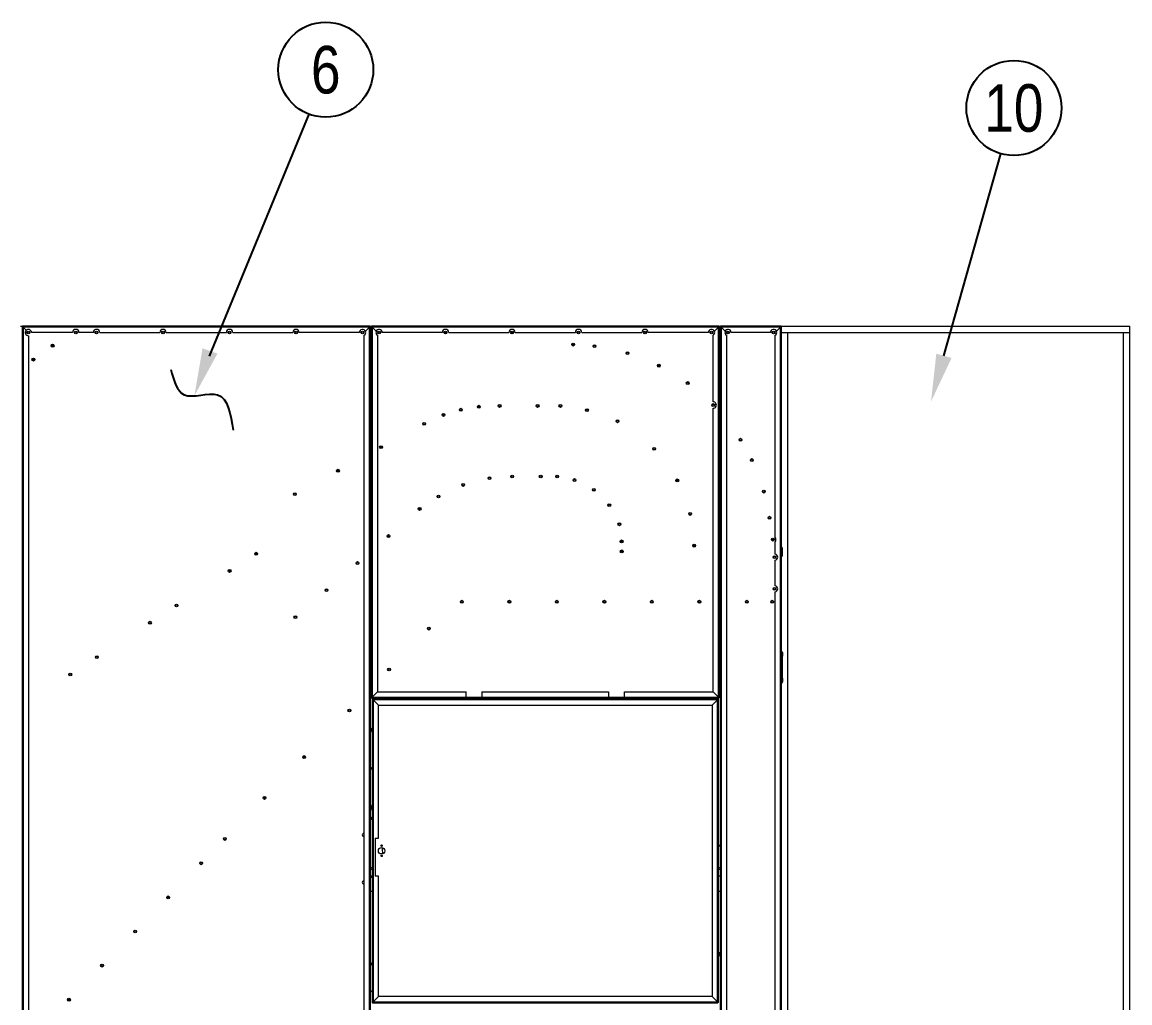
# Model space of a CAD drawing. Header units: millimetres. Extents: x -17070 to 46249, y -291348 to 35795.
# Drawn here: x 30237 to 33735, y 23445 to 26541 of the extents above; entities that cross this region are included whole.
import ezdxf
from ezdxf.enums import TextEntityAlignment as Align

# ---------------------------------------------------------------- set-up
doc = ezdxf.new("R2010")
doc.units = ezdxf.units.MM
doc.layers.add('냉각탑_dim', color=1, linetype='Continuous')
doc.layers.add('냉각탑_text', color=3, linetype='Continuous')
doc.styles.get("Standard").update_dxf_attribs({"font": 'arial.ttf'})

# ---------------------------------------------------------------- blocks, each defined once
blk = doc.blocks.new('1')
at = {"color": 7, "lineweight": 20, "ltscale": 0.003944}
blk.add_line((30231.6, 25581.2), (30238.7, 25581.2), dxfattribs=at)
at = {"color": 7, "lineweight": 20, "ltscale": 0.000888889}
for p, q in [((30237.1, 25579.6), (30238.7, 25579.6)), ((30237.1, 25578.1), (30238.7, 25578.1)), ((30238.7, 25581.2), (30238.7, 25579.6)), ((30240.2, 25581.2), (30240.2, 25579.6)), ((31334, 25581.2), (31334, 25579.6)), ((31335.5, 25581.2), (31335.5, 25579.6)), ((31337.1, 25579.6), (31335.5, 25579.6)), ((31337.1, 25578.1), (31335.5, 25578.1)), ((31339.1, 25579.6), (31340.7, 25579.6)), ((31339.1, 25578.1), (31340.7, 25578.1)), ((31340.7, 25581.2), (31340.7, 25579.6)), ((31342.2, 25581.2), (31342.2, 25579.6)), ((32436, 25581.2), (32436, 25579.6)), ((32437.5, 25581.2), (32437.5, 25579.6)), ((32439.1, 25579.6), (32437.5, 25579.6)), ((32439.1, 25578.1), (32437.5, 25578.1)), ((32441.1, 25579.6), (32442.7, 25579.6)), ((32441.1, 25578.1), (32442.7, 25578.1)), ((32442.7, 25581.2), (32442.7, 25579.6)), ((32444.2, 25581.2), (32444.2, 25579.6)), ((32632, 25581.2), (32632, 25579.6)), ((32633.5, 25581.2), (32633.5, 25579.6)), ((32635.1, 25579.6), (32633.5, 25579.6)), ((32635.1, 25578.1), (32633.5, 25578.1)), ((32635.1, 24855.1), (32636.7, 24855.1)), ((31339.1, 24410.3), (31340.7, 24410.3)), ((31339.1, 24408.8), (31340.7, 24408.8)), ((31340.7, 24407.2), (31340.7, 24408.8)), ((31342.1, 24403.6), (31343.7, 24403.6)), ((31342.1, 24402.1), (31343.7, 24402.1)), ((31342.2, 24407.2), (31342.2, 24408.8)), ((31343.7, 24405.2), (31343.7, 24403.6)), ((31345.2, 24405.2), (31345.2, 24403.6)), ((32433, 24405.2), (32433, 24403.6)), ((32434.5, 24405.2), (32434.5, 24403.6)), ((32436.1, 24403.6), (32434.5, 24403.6)), ((32436.1, 24402.1), (32434.5, 24402.1)), ((32436, 24407.2), (32436, 24408.8)), ((32439.1, 24410.3), (32437.5, 24410.3)), ((32439.1, 24408.8), (32437.5, 24408.8)), ((32437.5, 24407.2), (32437.5, 24408.8)), ((31342.1, 23448.3), (31343.7, 23448.3)), ((31342.1, 23446.8), (31343.7, 23446.8)), ((31343.7, 23445.2), (31343.7, 23446.8)), ((31345.2, 23445.2), (31345.2, 23446.8)), ((32433, 23445.2), (32433, 23446.8)), ((32436.1, 23448.3), (32434.5, 23448.3)), ((32434.5, 23445.2), (32434.5, 23446.8)), ((32436.1, 23446.8), (32434.5, 23446.8))]:
    blk.add_line(p, q, dxfattribs=at)
at = {"color": 7, "lineweight": 20, "ltscale": 0.000833333}
for p, q in [((30237.1, 25579.6), (30237.1, 25578.1)), ((30240.2, 25581.2), (30238.7, 25581.2)), ((30238.7, 25578.1), (30238.7, 25579.6)), ((30238.7, 25579.6), (30240.2, 25579.6)), ((30240.2, 25578.1), (30238.7, 25578.1)), ((31335.5, 25581.2), (31334, 25581.2)), ((31334, 25578.1), (31334, 25579.6)), ((31334, 25579.6), (31335.5, 25579.6)), ((31334, 25578.1), (31335.5, 25578.1)), ((31335.5, 25579.6), (31335.5, 25578.1)), ((31337.1, 25578.1), (31337.1, 25579.6)), ((31339.1, 25579.6), (31339.1, 25578.1)), ((31342.2, 25581.2), (31340.7, 25581.2)), ((31340.7, 25579.6), (31342.2, 25579.6)), ((31340.7, 25578.1), (31340.7, 25579.6)), ((31342.2, 25578.1), (31340.7, 25578.1)), ((32437.5, 25581.2), (32436, 25581.2)), ((32436, 25578.1), (32436, 25579.6)), ((32436, 25579.6), (32437.5, 25579.6)), ((32436, 25578.1), (32437.5, 25578.1)), ((32436, 25578.1), (32437.5, 25578.1)), ((32437.5, 25579.6), (32437.5, 25578.1)), ((32439.1, 25578.1), (32439.1, 25579.6)), ((32441.1, 25579.6), (32441.1, 25578.1)), ((32444.2, 25581.2), (32442.7, 25581.2)), ((32442.7, 25578.1), (32442.7, 25579.6)), ((32442.7, 25579.6), (32444.2, 25579.6)), ((32444.2, 25578.1), (32442.7, 25578.1)), ((32442.7, 25578.1), (32444.2, 25578.1)), ((32633.5, 25581.2), (32632, 25581.2)), ((32632, 25578.1), (32632, 25579.6)), ((32632, 25579.6), (32633.5, 25579.6)), ((32632, 25578.1), (32633.5, 25578.1)), ((32633.5, 25579.6), (32633.5, 25578.1)), ((32635.1, 25578.1), (32635.1, 25579.6)), ((31339.1, 24410.3), (31339.1, 24408.8)), ((31340.7, 24408.8), (31340.7, 24410.3)), ((31342.2, 24408.8), (31340.7, 24408.8)), ((31340.7, 24407.2), (31342.2, 24407.2)), ((31342.1, 24403.6), (31342.1, 24402.1)), ((31345.2, 24405.2), (31343.7, 24405.2)), ((31343.7, 24403.6), (31345.2, 24403.6)), ((31343.7, 24402.1), (31343.7, 24403.6)), ((31345.2, 24402.1), (31343.7, 24402.1)), ((32434.5, 24405.2), (32433, 24405.2)), ((32433, 24403.6), (32434.5, 24403.6)), ((32433, 24402.1), (32433, 24403.6)), ((32433, 24402.1), (32434.5, 24402.1)), ((32434.5, 24403.6), (32434.5, 24402.1)), ((32436, 24410.3), (32436, 24408.8)), ((32437.5, 24408.8), (32436, 24408.8)), ((32436, 24407.2), (32437.5, 24407.2)), ((32436.1, 24402.1), (32436.1, 24403.6)), ((32437.5, 24410.3), (32437.5, 24408.8)), ((32439.1, 24408.8), (32439.1, 24410.3)), ((31342.1, 23448.3), (31342.1, 23446.8)), ((31343.7, 23446.8), (31343.7, 23448.3)), ((31345.2, 23446.8), (31343.7, 23446.8)), ((31343.7, 23445.2), (31345.2, 23445.2)), ((32433, 23448.3), (32433, 23446.8)), ((32434.5, 23446.8), (32433, 23446.8)), ((32433, 23445.2), (32434.5, 23445.2)), ((32434.5, 23448.3), (32434.5, 23446.8)), ((32436.1, 23446.8), (32436.1, 23448.3))]:
    blk.add_line(p, q, dxfattribs=at)
at = {"color": 7, "lineweight": 20}
for p, q in [((30237.1, 25578.1), (30237.1, 22736.3)), ((31334, 25581.2), (30240.2, 25581.2)), ((30240.2, 25578.1), (30240.2, 22736.3)), ((31334, 25578.1), (30240.2, 25578.1)), ((31334, 22736.3), (31334, 25578.1)), ((31337.1, 22736.3), (31337.1, 25578.1)), ((31339.1, 25578.1), (31339.1, 24410.3)), ((32436, 25581.2), (31342.2, 25581.2)), ((32436, 25578.1), (31342.2, 25578.1)), ((31342.2, 25578.1), (31342.2, 24410.3)), ((32436, 24410.3), (32436, 25578.1)), ((32439.1, 24410.3), (32439.1, 25578.1)), ((32441.1, 25578.1), (32441.1, 22736.3)), ((32444.2, 25578.1), (32444.2, 22736.3)), ((32632, 22736.3), (32632, 25578.1)), ((32635.1, 22736.3), (32635.1, 25578.1)), ((30257.1, 25551.2), (30257.1, 23268.2)), ((31317.1, 22753.2), (31317.1, 25552.6)), ((31359.1, 25552.6), (31359.1, 24427.2)), ((32461.1, 25552.6), (32461.1, 22753.2)), ((32655.1, 22601.2), (32655.1, 25561.2)), ((32615.1, 22753.2), (32615.1, 24742.3)), ((31342.1, 24402.1), (31342.1, 23448.3)), ((31342.2, 24407.2), (32436, 24407.2)), ((32433, 24405.2), (31345.2, 24405.2)), ((32433, 24402.1), (31345.2, 24402.1)), ((31345.2, 24402.1), (31345.2, 23448.3)), ((31362.1, 24385.2), (32416.1, 24385.2)), ((32416.1, 24385.2), (32416.1, 23465.2)), ((32433, 23448.3), (32433, 24402.1)), ((32436.1, 23448.3), (32436.1, 24402.1)), ((31345.2, 23448.3), (32433, 23448.3)), ((31345.2, 23445.2), (32433, 23445.2)), ((32416.1, 23465.2), (31362.1, 23465.2))]:
    blk.add_line(p, q, dxfattribs=at)
at = {"color": 7, "lineweight": 20, "ltscale": 0.000833349}
for p, q in [((30238.7, 25578.1), (30240.2, 25578.1)), ((31340.7, 25578.1), (31342.2, 25578.1))]:
    blk.add_line(p, q, dxfattribs=at)
at = {"color": 7, "lineweight": 20, "ltscale": 0.001722}
for p, q in [((30240.2, 25578.1), (30240.2, 25581.2)), ((31342.2, 25578.1), (31342.2, 25581.2)), ((32444.2, 25578.1), (32444.2, 25581.2)), ((31342.2, 24410.3), (31339.1, 24410.3)), ((31342.2, 24410.3), (31342.2, 24407.2)), ((31345.2, 24402.1), (31345.2, 24405.2)), ((32436, 24410.3), (32439.1, 24410.3)), ((31345.2, 23448.3), (31342.1, 23448.3)), ((31345.2, 23448.3), (31345.2, 23445.2)), ((32433, 23448.3), (32436.1, 23448.3))]:
    blk.add_line(p, q, dxfattribs=at)
at = {"color": 7, "lineweight": 20, "ltscale": 0.007529}
blk.add_line((30249.8, 25568.5), (30240.2, 25578.1), dxfattribs=at)
blk.add_line((30249.8, 25568.5), (30240.2, 25578.1), dxfattribs=at)
at = {"color": 7, "lineweight": 20, "ltscale": 0.010045}
for p, q in [((31321.2, 25565.3), (31334, 25578.1)), ((31321.2, 25565.3), (31334, 25578.1)), ((31355, 25565.3), (31342.2, 25578.1)), ((31355, 25565.3), (31342.2, 25578.1)), ((32423.2, 25565.3), (32436, 25578.1)), ((32423.2, 25565.3), (32436, 25578.1)), ((32457, 25565.3), (32444.2, 25578.1)), ((32457, 25565.3), (32444.2, 25578.1)), ((32619.2, 25565.3), (32632, 25578.1)), ((32619.2, 25565.3), (32632, 25578.1))]:
    blk.add_line(p, q, dxfattribs=at)
at = {"color": 7, "lineweight": 20, "ltscale": 0.000833318}
blk.add_line((31334, 25578.1), (31335.5, 25578.1), dxfattribs=at)
at = {"color": 7, "lineweight": 20, "ltscale": 0.002889}
for p, q in [((31335.5, 25581.2), (31340.7, 25581.2)), ((32437.5, 25581.2), (32442.7, 25581.2))]:
    blk.add_line(p, q, dxfattribs=at)
at = {"color": 7, "lineweight": 20, "ltscale": 0.001111}
for p, q in [((31337.1, 25578.1), (31339.1, 25578.1)), ((32439.1, 25578.1), (32441.1, 25578.1)), ((31339.1, 25544.3), (31337.1, 25544.3)), ((31339.1, 25541.2), (31337.1, 25541.2)), ((31337.1, 25536.7), (31339.1, 25536.7)), ((31337.1, 25536.1), (31339.1, 25536.1)), ((32441.1, 25544.3), (32439.1, 25544.3)), ((32441.1, 25541.2), (32439.1, 25541.2)), ((31337.1, 25534.5), (31339.1, 25534.5)), ((32439.1, 24782.4), (32441.1, 24782.4)), ((32439.1, 24735.5), (32441.1, 24735.5)), ((32441.1, 24734), (32439.1, 24734)), ((32441.1, 24732.4), (32439.1, 24732.4)), ((32441.1, 24732.4), (32439.1, 24732.4)), ((32441.1, 24729.3), (32439.1, 24729.3)), ((32441.1, 24693.5), (32439.1, 24693.5)), ((32441.1, 24690.4), (32439.1, 24690.4)), ((32441.1, 24576.4), (32439.1, 24576.4)), ((32439.1, 24564.5), (32441.1, 24564.5)), ((32439.1, 24563), (32441.1, 24563)), ((32439.1, 24561.4), (32441.1, 24561.4)), ((32441.1, 24559.8), (32439.1, 24559.8)), ((32439.1, 24554.8), (32441.1, 24554.8)), ((32441.1, 24553.6), (32439.1, 24553.6)), ((32638.4, 24539.8), (32636.4, 24539.8)), ((32638.4, 24539), (32636.4, 24539)), ((32441.1, 24453.6), (32439.1, 24453.6)), ((32636.4, 24469.8), (32638.4, 24469.8))]:
    blk.add_line(p, q, dxfattribs=at)
at = {"color": 7, "lineweight": 20, "ltscale": 0.104333}
for p, q in [((32632, 25581.2), (32444.2, 25581.2)), ((32632, 25578.1), (32444.2, 25578.1))]:
    blk.add_line(p, q, dxfattribs=at)
at = {"color": 0, "lineweight": 20}
for p, q in [((32633.5, 25581.2), (33735.1, 25581.2)), ((33735.1, 22581.2), (33735.1, 25581.2)), ((32635.1, 25561.2), (33735.1, 25561.2)), ((33715.1, 22601.2), (33715.1, 25561.2))]:
    blk.add_line(p, q, dxfattribs=at)
at = {"color": 7, "lineweight": 20, "ltscale": 0.072222}
blk.add_line((30396.6, 25561.2), (30266.6, 25561.2), dxfattribs=at)
at = {"color": 7, "lineweight": 20, "ltscale": 0.025278}
blk.add_line((30462.1, 25561.2), (30416.6, 25561.2), dxfattribs=at)
at = {"color": 7, "lineweight": 20, "ltscale": 0.105556}
for p, q in [((30482.1, 25561.2), (30672.1, 25561.2)), ((30692.1, 25561.2), (30882.1, 25561.2)), ((30902.1, 25561.2), (31092.1, 25561.2)), ((31302.1, 25561.2), (31112.1, 25561.2)), ((31564.1, 25561.2), (31374.1, 25561.2)), ((31584.1, 25561.2), (31774.1, 25561.2)), ((31794.1, 25561.2), (31984.1, 25561.2)), ((32004.1, 25561.2), (32194.1, 25561.2)), ((32404.1, 25561.2), (32214.1, 25561.2))]:
    blk.add_line(p, q, dxfattribs=at)
at = {"color": 7, "lineweight": 20, "ltscale": 0.00315}
for p, q in [((31571.3, 25562.2), (31576.9, 25562.2)), ((31781.3, 25562.2), (31786.9, 25562.2))]:
    blk.add_line(p, q, dxfattribs=at)
at = {"color": 7, "lineweight": 20, "ltscale": 0.003136}
for p, q in [((31571.3, 25560.2), (31576.9, 25560.2)), ((31781.3, 25560.2), (31786.9, 25560.2))]:
    blk.add_line(p, q, dxfattribs=at)
at = {"color": 7, "lineweight": 20, "ltscale": 0.001812}
for p, q in [((31572.5, 25558.7), (31575.7, 25558.7)), ((31782.5, 25558.7), (31785.7, 25558.7))]:
    blk.add_line(p, q, dxfattribs=at)
at = {"color": 7, "lineweight": 20, "ltscale": 0.002485}
blk.add_line((31992.1, 25559), (31992.1, 25563.4), dxfattribs=at)
at = {"color": 7, "lineweight": 20, "ltscale": 0.11685}
blk.add_line((32419.1, 25342.2), (32419.1, 25552.6), dxfattribs=at)
at = {"color": 7, "lineweight": 20, "ltscale": 0.068889}
blk.add_line((32600.1, 25561.2), (32476.1, 25561.2), dxfattribs=at)
at = {"color": 7, "lineweight": 20, "ltscale": 0.354778}
blk.add_line((32615.1, 24914), (32615.1, 25552.6), dxfattribs=at)
at = {"color": 7, "lineweight": 20, "ltscale": 0.00282}
for p, q in [((30334.3, 25522.5), (30330.2, 25519.6)), ((30273.6, 25478.4), (30269.5, 25475.5))]:
    blk.add_line(p, q, dxfattribs=at)
at = {"color": 7, "lineweight": 20, "ltscale": 0.001525}
for p, q in [((32441.1, 25339.5), (32439.1, 25341.3)), ((32441.1, 25335.2), (32439.1, 25337.1)), ((32441.1, 25284.6), (32439.1, 25286.4))]:
    blk.add_line(p, q, dxfattribs=at)
at = {"color": 7, "lineweight": 20, "ltscale": 0.497241}
blk.add_line((32419.1, 24427.2), (32419.1, 25322.2), dxfattribs=at)
at = {"color": 7, "lineweight": 20, "ltscale": 0.001265}
for p, q in [((31337.1, 25203.7), (31339.1, 25204.8)), ((31337.1, 25200.2), (31339.1, 25201.2)), ((31337.1, 25158.2), (31339.1, 25159.2))]:
    blk.add_line(p, q, dxfattribs=at)
at = {"color": 7, "lineweight": 20, "ltscale": 0.003257}
blk.add_line((31369.9, 25202), (31369.9, 25196.2), dxfattribs=at)
at = {"color": 7, "lineweight": 20, "ltscale": 0.001473}
for p, q in [((31339.1, 24897.4), (31337.1, 24895.7)), ((31339.1, 24893.3), (31337.1, 24891.6)), ((31339.1, 24844.4), (31337.1, 24842.6))]:
    blk.add_line(p, q, dxfattribs=at)
at = {"color": 7, "lineweight": 20, "ltscale": 0.021651}
blk.add_line((32615.1, 24861.9), (32615.1, 24900.9), dxfattribs=at)
at = {"color": 7, "lineweight": 20, "ltscale": 0.014944}
blk.add_line((32636.7, 24882), (32636.7, 24855.1), dxfattribs=at)
at = {"color": 7, "lineweight": 20, "ltscale": 0.044669}
blk.add_line((32615.1, 24761.9), (32615.1, 24842.3), dxfattribs=at)
at = {"color": 7, "lineweight": 20, "ltscale": 0.000722222}
blk.add_line((32635.1, 24539), (32636.4, 24539), dxfattribs=at)
at = {"color": 7, "lineweight": 20, "ltscale": 0.001833}
for p, q in [((32638.4, 24539), (32635.1, 24539)), ((32638.4, 24470.6), (32635.1, 24470.6))]:
    blk.add_line(p, q, dxfattribs=at)
at = {"color": 7, "lineweight": 20, "ltscale": 0.006389}
for p, q in [((32636.4, 24551.3), (32636.4, 24539.8)), ((32638.4, 24551.3), (32638.4, 24539.8)), ((32636.4, 24469.8), (32636.4, 24458.3)), ((32638.4, 24469.8), (32638.4, 24458.3))]:
    blk.add_line(p, q, dxfattribs=at)
at = {"color": 7, "lineweight": 20, "ltscale": 0.002333}
for p, q in [((32638.4, 24534.8), (32638.4, 24539)), ((32638.4, 24470.6), (32638.4, 24474.8))]:
    blk.add_line(p, q, dxfattribs=at)
at = {"color": 7, "lineweight": 20, "ltscale": 0.038}
blk.add_line((32638.4, 24470.6), (32638.4, 24539), dxfattribs=at)
at = {"color": 7, "lineweight": 20, "ltscale": 0.005556}
for p, q in [((32638.4, 24524.8), (32638.4, 24534.8)), ((32638.4, 24514.8), (32638.4, 24524.8)), ((32638.4, 24504.8), (32638.4, 24514.8)), ((32638.4, 24494.8), (32638.4, 24504.8)), ((32638.4, 24484.8), (32638.4, 24494.8)), ((32638.4, 24474.8), (32638.4, 24484.8)), ((31352.1, 23965.2), (31362.1, 23965.2)), ((31362.1, 23845.2), (31352.1, 23845.2)), ((31337.1, 23571.8), (31342.1, 23563.1)), ((31337.1, 23571.8), (31342.1, 23563.1))]:
    blk.add_line(p, q, dxfattribs=at)
at = {"color": 7, "lineweight": 20, "ltscale": 0.001596}
for p, q in [((31339.1, 24469.1), (31337.1, 24467)), ((31339.1, 24464.1), (31337.1, 24462)), ((31339.1, 24413.8), (31337.1, 24411.7))]:
    blk.add_line(p, q, dxfattribs=at)
at = {"color": 7, "lineweight": 20, "ltscale": 0.013278}
for p, q in [((31359.1, 24427.2), (31342.2, 24410.3)), ((31342.2, 24410.3), (31359.1, 24427.2)), ((32419.1, 24427.2), (32436, 24410.3)), ((32436, 24410.3), (32419.1, 24427.2)), ((31345.2, 24402.1), (31362.1, 24385.2)), ((31362.1, 24385.2), (31345.2, 24402.1)), ((32416.1, 24385.2), (32433, 24402.1)), ((32433, 24402.1), (32416.1, 24385.2)), ((31362.1, 23465.2), (31345.2, 23448.3)), ((31345.2, 23448.3), (31362.1, 23465.2)), ((32433, 23448.3), (32416.1, 23465.2)), ((32416.1, 23465.2), (32433, 23448.3))]:
    blk.add_line(p, q, dxfattribs=at)
at = {"color": 7, "lineweight": 20, "ltscale": 0.155556}
for p, q in [((31359.1, 24427.2), (31639.1, 24427.2)), ((32139.1, 24427.2), (32419.1, 24427.2))]:
    blk.add_line(p, q, dxfattribs=at)
at = {"color": 7, "lineweight": 20, "ltscale": 0.009389}
for p, q in [((31639.1, 24410.3), (31639.1, 24427.2)), ((31689.1, 24427.2), (31689.1, 24410.3)), ((32089.1, 24427.2), (32089.1, 24410.3)), ((32139.1, 24410.3), (32139.1, 24427.2))]:
    blk.add_line(p, q, dxfattribs=at)
at = {"color": 7, "lineweight": 20, "ltscale": 0.222222}
for p, q in [((31689.1, 24427.2), (32089.1, 24427.2)), ((31689.1, 24410.3), (32089.1, 24410.3))]:
    blk.add_line(p, q, dxfattribs=at)
at = {"color": 7, "lineweight": 20, "ltscale": 0.001632}
blk.add_line((31339.2, 24408.8), (31337.1, 24406.7), dxfattribs=at)
at = {"color": 7, "lineweight": 20, "ltscale": 0.164944}
for p, q in [((31342.2, 24410.3), (31639.1, 24410.3)), ((32139.1, 24410.3), (32436, 24410.3))]:
    blk.add_line(p, q, dxfattribs=at)
at = {"color": 7, "lineweight": 20, "ltscale": 0.233333}
blk.add_line((31362.1, 23965.2), (31362.1, 24385.2), dxfattribs=at)
at = {"color": 7, "lineweight": 20, "ltscale": 0.00139}
for p, q in [((31411.8, 24405.2), (31413.3, 24407.2)), ((31416.2, 24405.2), (31417.7, 24407.2)), ((31505.6, 24405.2), (31507.1, 24407.2)), ((31505.6, 24405.2), (31507.1, 24407.2))]:
    blk.add_line(p, q, dxfattribs=at)
at = {"color": 7, "lineweight": 20, "ltscale": 0.027778}
for p, q in [((31639.1, 24410.3), (31689.1, 24410.3)), ((31639.1, 24410.3), (31689.1, 24410.3)), ((32089.1, 24410.3), (32139.1, 24410.3)), ((32089.1, 24410.3), (32139.1, 24410.3))]:
    blk.add_line(p, q, dxfattribs=at)
at = {"color": 7, "lineweight": 20, "ltscale": 0.004623}
for p, q in [((31337.1, 24305.9), (31342.1, 24312.5)), ((31337.1, 24300), (31342.1, 24306.7)), ((31337.1, 24181.1), (31342.1, 24187.7)), ((31337.1, 24181.1), (31342.1, 24187.7))]:
    blk.add_line(p, q, dxfattribs=at)
at = {"color": 7, "lineweight": 20, "ltscale": 0.066667}
blk.add_line((31352.1, 23965.2), (31352.1, 23845.2), dxfattribs=at)
at = {"color": 7, "lineweight": 20, "ltscale": 0.002778}
for p, q in [((32436.1, 23943), (32441.1, 23943)), ((32441.1, 23941.4), (32436.1, 23941.4)), ((32436.1, 23941.4), (32441.1, 23941.4)), ((32441.1, 23939.8), (32436.1, 23939.8)), ((31342.1, 23871.3), (31337.1, 23871.3)), ((31342.1, 23866.6), (31337.1, 23866.6)), ((32441.1, 23871.3), (32436.1, 23871.3)), ((32441.1, 23866.6), (32436.1, 23866.6)), ((31337.1, 23846.3), (31342.1, 23846.3)), ((32436.1, 23846.3), (32441.1, 23846.3)), ((31342.1, 23796.3), (31337.1, 23796.3)), ((32441.1, 23796.3), (32436.1, 23796.3))]:
    blk.add_line(p, q, dxfattribs=at)
at = {"color": 7, "lineweight": 20, "ltscale": 0.211111}
blk.add_line((31362.1, 23465.2), (31362.1, 23845.2), dxfattribs=at)
at = {"color": 7, "lineweight": 20, "ltscale": 0.003928}
blk.add_line((31342.1, 23479.1), (31337.1, 23484.1), dxfattribs=at)
at = {"color": 7, "lineweight": 20}
for centre, radius in [((30256.6, 25561.2), 4.5), ((30256.6, 25561.2), 3), ((30406.6, 25561.2), 4.5), ((30406.6, 25561.2), 3), ((30472.1, 25561.2), 4.5), ((30472.1, 25561.2), 3), ((30682.1, 25561.2), 4.5), ((30682.1, 25561.2), 3), ((30892.1, 25561.2), 4.5), ((30892.1, 25561.2), 3), ((31102.1, 25561.2), 4.5), ((31102.1, 25561.2), 3), ((31312.1, 25561.2), 4.5), ((31312.1, 25561.2), 3), ((31364.1, 25561.2), 4.5), ((31364.1, 25561.2), 3), ((31574.1, 25561.2), 4.5), ((31574.1, 25561.2), 3), ((31784.1, 25561.2), 4.5), ((31784.1, 25561.2), 3), ((31994.1, 25561.2), 4.5), ((31994.1, 25561.2), 3), ((32204.1, 25561.2), 4.5), ((32204.1, 25561.2), 3), ((32414.1, 25561.2), 4.5), ((32414.1, 25561.2), 3), ((32466.1, 25561.2), 4.5), ((32466.1, 25561.2), 3), ((32610.1, 25561.2), 4.5), ((32610.1, 25561.2), 3), ((30333.2, 25519.7), 4.5), ((30333.2, 25519.7), 3), ((31977.3, 25523), 4.5), ((31977.3, 25523), 3), ((32044.5, 25518.2), 4.5), ((32044.5, 25518.2), 3), ((30272.5, 25475.7), 4.5), ((30272.5, 25475.7), 3), ((32148.7, 25495.9), 4.5), ((32148.7, 25495.9), 3), ((32247.7, 25456.6), 4.5), ((32247.7, 25456.6), 3), ((32338.8, 25401.6), 4.5), ((32338.8, 25401.6), 3), ((31679.2, 25327.1), 4.5), ((31679.2, 25327.1), 3), ((31744.9, 25329.5), 4.5), ((31744.9, 25329.5), 3), ((31864.9, 25329.5), 4.5), ((31864.9, 25329.5), 3), ((31936.9, 25329.5), 4.5), ((31936.9, 25329.5), 3), ((32419.6, 25332.2), 4.5), ((32419.6, 25332.2), 3), ((31567.7, 25300.9), 4.5), ((31567.7, 25300.9), 3), ((31622.6, 25317.5), 4.5), ((31622.6, 25317.5), 3), ((32020.7, 25316.3), 4.5), ((32020.7, 25316.3), 3), ((31506.7, 25273.1), 4.5), ((31506.7, 25273.1), 3), ((32117.3, 25281.1), 4.5), ((32117.3, 25281.1), 3), ((32505.8, 25222.8), 4.5), ((32505.8, 25222.8), 3), ((31370.6, 25199.1), 4.5), ((31370.6, 25199.1), 3), ((32232.9, 25194.2), 4.5), ((32232.9, 25194.2), 3), ((32541.6, 25158.6), 4.5), ((32541.6, 25158.6), 3), ((31234.4, 25125.1), 4.5), ((31234.4, 25125.1), 3), ((31629.6, 25080.1), 4.5), ((31629.6, 25080.1), 3), ((31713.1, 25101.4), 4.5), ((31713.1, 25101.4), 3), ((31784.7, 25106.6), 4.5), ((31784.7, 25106.6), 3), ((31874.7, 25106.6), 4.5), ((31874.7, 25106.6), 3), ((31926.7, 25106.6), 4.5), ((31926.7, 25106.6), 3), ((31981.5, 25095.5), 4.5), ((31981.5, 25095.5), 3), ((32306, 25094.5), 4.5), ((32306, 25094.5), 3), ((31098.2, 25051.1), 4.5), ((31098.2, 25051.1), 3), ((31551.7, 25043.6), 4.5), ((31551.7, 25043.6), 3), ((32042.5, 25064.4), 4.5), ((32042.5, 25064.4), 3), ((32579.5, 25059), 4.5), ((32579.5, 25059), 3), ((32091.3, 25016.3), 4.5), ((32091.3, 25016.3), 3), ((31492.2, 25004.2), 4.5), ((31492.2, 25004.2), 3), ((32346.6, 24988.5), 4.5), ((32346.6, 24988.5), 3), ((32597, 24976.6), 4.5), ((32597, 24976.6), 3), ((32123.2, 24956), 4.5), ((32123.2, 24956), 3), ((31394.1, 24918.8), 4.5), ((31394.1, 24918.8), 3), ((32130.2, 24901.9), 4.5), ((32607.5, 24907.4), 4.5), ((32607.5, 24907.4), 3), ((32130.5, 24870.4), 4.5), ((32130.2, 24901.9), 3), ((32130.5, 24870.4), 3), ((32359.5, 24888.4), 4.5), ((32359.5, 24888.4), 3), ((30976, 24863), 4.5), ((30976, 24863), 3), ((31296.1, 24833.4), 4.5), ((31296.1, 24833.4), 3), ((32613.1, 24852.1), 4.5), ((32613.1, 24852.1), 3), ((30892.2, 24808.5), 4.5), ((30892.2, 24808.5), 3), ((31198.1, 24748.1), 4.5), ((31198.1, 24748.1), 3), ((32613.1, 24752.1), 4.5), ((32613.1, 24752.1), 3), ((30724.4, 24699.6), 4.5), ((30724.4, 24699.6), 3), ((31625.6, 24711.4), 4.5), ((31625.6, 24711.4), 3), ((31775.6, 24711.4), 4.5), ((31775.6, 24711.4), 3), ((31925.6, 24711.4), 4.5), ((31925.6, 24711.4), 3), ((32075.6, 24711.4), 4.5), ((32075.6, 24711.4), 3), ((32225.6, 24711.4), 4.5), ((32225.6, 24711.4), 3), ((32375.6, 24711.4), 4.5), ((32375.6, 24711.4), 3), ((32525.6, 24711.4), 4.5), ((32525.6, 24711.4), 3), ((32605.6, 24711.4), 4.5), ((32605.6, 24711.4), 3), ((31100, 24662.7), 4.5), ((31100, 24662.7), 3), ((30640.6, 24645.1), 4.5), ((30640.6, 24645.1), 3), ((31521.2, 24626.6), 4.5), ((31521.2, 24626.6), 3), ((30472.8, 24536.2), 4.5), ((30472.8, 24536.2), 3), ((30389, 24481.7), 4.5), ((31395.8, 24497.4), 4.5), ((31395.8, 24497.4), 3), ((30389, 24481.7), 3), ((31270.5, 24368.2), 4.5), ((31270.5, 24368.2), 3), ((31127.8, 24221.1), 4.5), ((31127.8, 24221.1), 3), ((31002.5, 24091.9), 4.5), ((31002.5, 24091.9), 3), ((30877.1, 23962.6), 4.5), ((30877.1, 23962.6), 3), ((31372.1, 23925.2), 10), ((31372.1, 23941.4), 2.25), ((31372.1, 23909), 2.25), ((30802.6, 23885.8), 4.5), ((30802.6, 23885.8), 3), ((30698.2, 23778.2), 4.5), ((30698.2, 23778.2), 3), ((30593.8, 23670.5), 4.5), ((30593.8, 23670.5), 3), ((30489.3, 23562.8), 4.5), ((30489.3, 23562.8), 3), ((30384.9, 23455.2), 4.5), ((30384.9, 23455.2), 3)]:
    blk.add_circle(centre, radius, dxfattribs=at)
for centre, radius, start, end in [((30256.6, 25561.2), 10, 0, 272.8656), ((30406.6, 25561.2), 10, 0, 180), ((30426, 25578.1), 3.1, 89.7397, 90), ((30436.2, 25578.1), 3.1, 90, 90.2603), ((30472.1, 25561.2), 10, 360, 180), ((30682.1, 25561.2), 10, 360, 180), ((30892.1, 25561.2), 10, 360, 180), ((31102.1, 25561.2), 10, 0, 180), ((31312.1, 25561.2), 10, 300, 180), ((31364.1, 25561.2), 10, 0, 239.9997), ((31530, 25578.1), 3.1, 89.7397, 90), ((31538.2, 25578.1), 3.1, 90, 90.2603), ((31574.1, 25561.2), 10, 0, 180), ((31784.1, 25561.2), 10, 360, 180), ((31994.1, 25561.2), 10, 360, 180), ((32204.1, 25561.2), 10, 360, 180), ((32414.1, 25561.2), 10, 300.0003, 180), ((32466.1, 25561.2), 10, 0, 240), ((32610.1, 25561.2), 10, 300, 180), ((32632, 25578.1), 3.1, 89.7307, 90), ((32632, 25578.1), 1.5, 360, 89.6129), ((32632, 25578.1), 3.1, 28.9378, 61.0622), ((32632, 25578.1), 3.1, 360, 0.2618), ((32419.6, 25332.2), 10, 267.1352, 92.8648), ((31969.6, 24882.4), 660.3, 44.432, 44.6794), ((32607.5, 24907.4), 10, 319.1416, 40.8584), ((32633.6, 24882), 3.1, 0, 61.0615), ((32613.1, 24852.1), 10, 281.5372, 78.4628), ((32613.1, 24752.1), 10, 281.5372, 78.4628), ((32632, 24690.4), 3.1, 359.7467, 0), ((32634.9, 24551.3), 3.5, 0, 86.7271), ((32634.9, 24551.3), 1.5, 0, 82.3445), ((32634.9, 24458.3), 1.5, 277.6555, 0), ((32634.9, 24458.3), 3.5, 273.2729, 0), ((31690.9, 24408), 4.5, 190.7006, 219.059), ((31690.9, 24408), 3, 196.1717, 250.9411), ((31690.9, 24408), 3, 289.0589, 343.8283), ((31690.9, 24408), 4.5, 320.941, 349.2994), ((31806.6, 24403.8), 4.5, 131.1148, 162.0041), ((31806.6, 24403.8), 3, 27.6081, 152.3919), ((31806.6, 24403.8), 4.5, 17.9959, 48.8852), ((31781.4, 23941.4), 458, 163.571, 165.9508), ((31339.7, 24027.3), 2.5, 13.3914, 346.6086), ((31315.5, 23975.2), 4.5, 69.1729, 290.8271), ((31781.4, 23941.4), 407.2, 179.8866, 180.1134), ((31781.4, 23941.4), 407.2, 180.9054, 183.6278), ((31315.5, 23825.2), 4.5, 69.1729, 290.8271), ((31340.4, 23852.1), 10, 250.5261, 279.5915), ((32437, 23598.8), 4.5, 25.0674, 101.8471), ((32437, 23598.8), 3, 252.0641, 107.9358), ((32437, 23598.8), 4.5, 258.1529, 334.9326)]:
    blk.add_arc(centre, radius, start, end, dxfattribs=at)
at = {"layer": '냉각탑_dim', "lineweight": -3}
blk.add_spline([(30706.7, 25444.4), (30749, 25364.8), (30853.6, 25364.8), (30903.3, 25252.8)], degree=3, dxfattribs=at)
for points in [[(30853.9, 25494.8), (30780.9, 25361.3), (30806.7, 25511.2)], [(33172.1, 25480.9), (33107.3, 25343.3), (33124, 25494.5)]]:
    blk.add_solid(points, dxfattribs=at)

msp = doc.modelspace()

# ---------------------------------------------------------------- linework, layer by layer
at = {"layer": '냉각탑_dim', "linetype": 'ByBlock', "lineweight": -3}
for points in [[(30828.8, 25486.6), (31143.7, 26250.3)], [(33148, 25487.7), (33328.1, 26125.8)]]:
    msp.add_lwpolyline(points, dxfattribs=at)
for centre in [(31195.9, 26390.9), (33368.9, 26270.1)]:
    msp.add_circle(centre, 150, dxfattribs=at)

# ---------------------------------------------------------------- block references
msp.add_blockref('1', (0, 0))

# ---------------------------------------------------------------- texts
at = {"layer": '냉각탑_text', "width": 0.8}
for s, p in [('6', (31195.9, 26390.9)), ('10', (33368.9, 26270.1))]:
    msp.add_text(s, height=150, dxfattribs=at).set_placement(p, align=Align.MIDDLE_CENTER)

doc.saveas('drawing.dxf')
